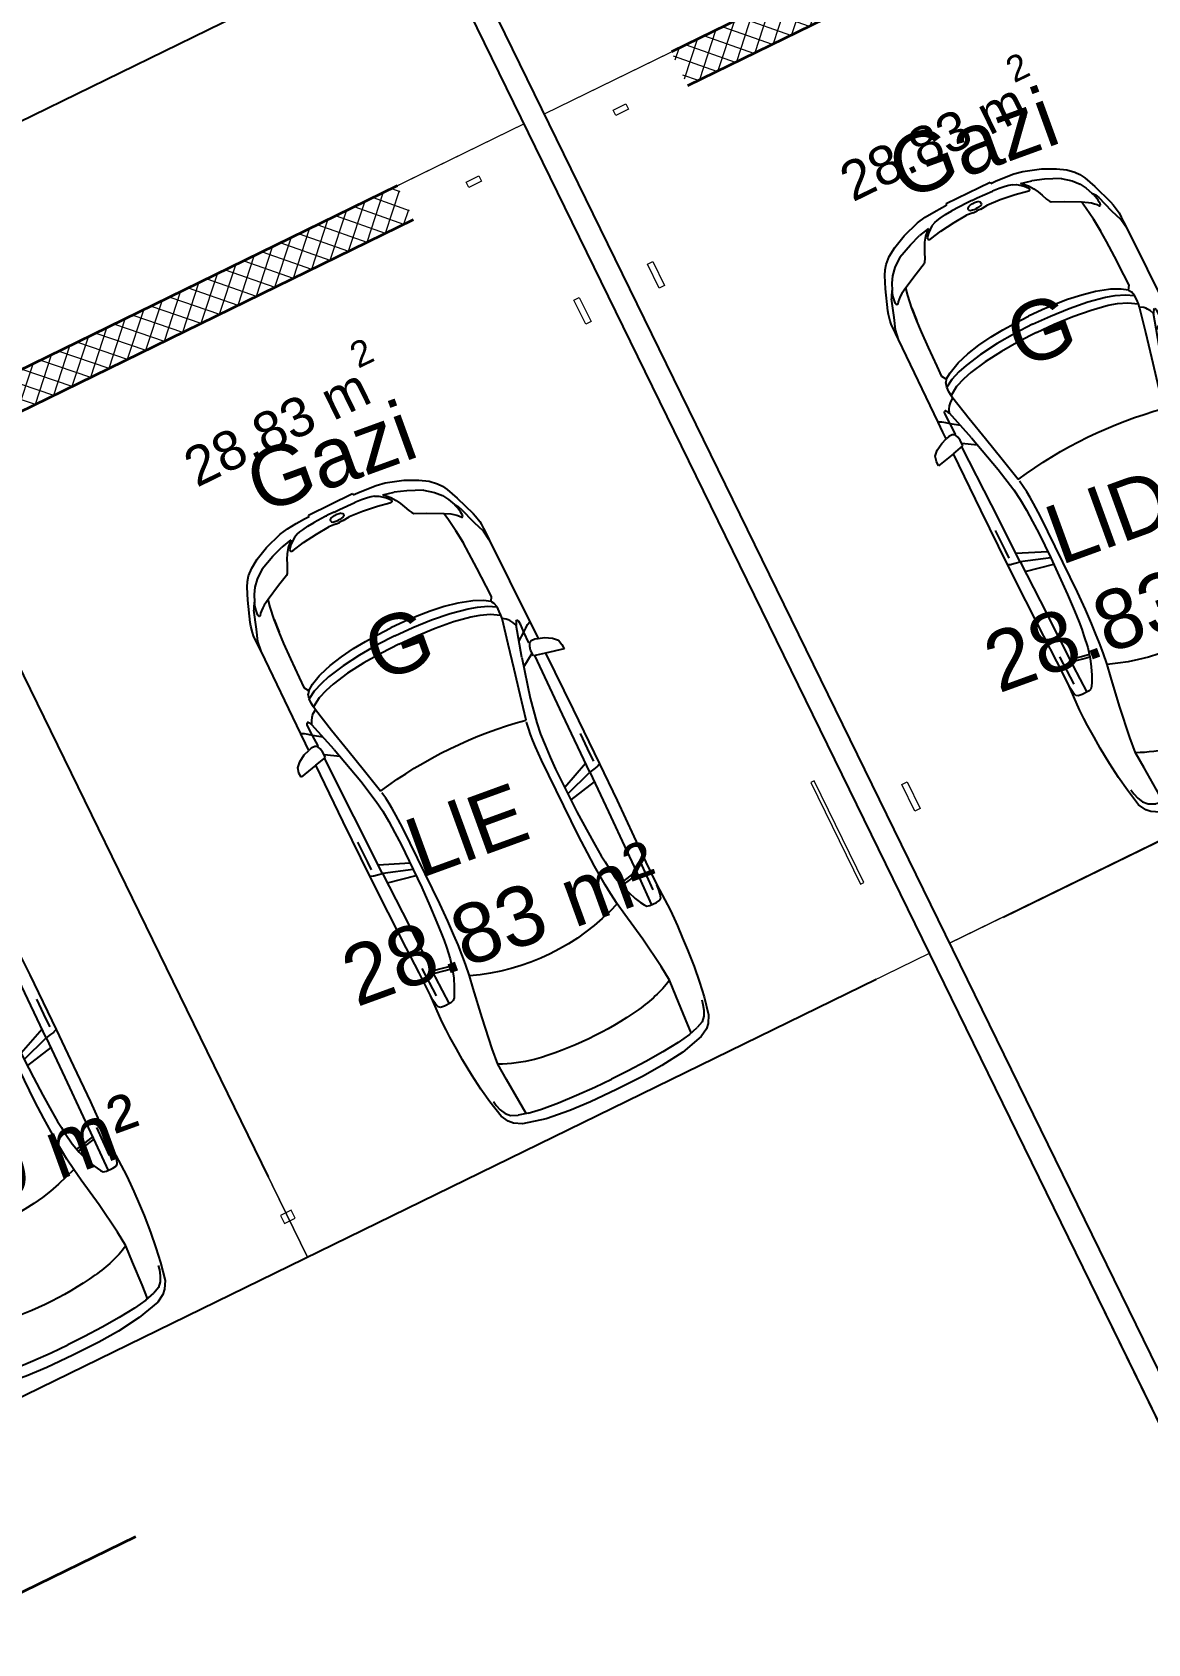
# Model space of a CAD drawing. Header units: metres. Extents: x 7511783 to 7512372, y 4692307 to 4692611.
# Drawn here: x 7512201.13 to 7512208.62, y 4692475.68 to 4692486.51 of the extents above; entities that cross this region are included whole.
import ezdxf

# ---------------------------------------------------------------- set-up
doc = ezdxf.new("R2010")
doc.units = ezdxf.units.M
doc.linetypes.add('Long Dashed', pattern=[793.7499761581425, 476.2499928474427, -317.4999833106998])
doc.layers.get('0').update_dxf_attribs({"lineweight": 0})
for name, color, linetype, lineweight in [('A - Fill Zone_Pen_No__156', 165, 'Continuous', 0), ('A - Muret', 7, 'Continuous', 0), ('A - Muret_Pen_No__101', 252, 'Continuous', 0), ('A - Muret_Pen_No__7', 7, 'Continuous', 0), ('A - Pllaka Themel', 7, 'Continuous', 0), ('A - Pllaka Themel_Pen_No__42', 8, 'Continuous', 0), ('A - Shtyllat', 7, 'Continuous', 0), ('A - Shtyllat_Pen_No__1', 7, 'Continuous', 0), ('A -Polyline', 7, 'Continuous', 0), ('A -Polyline_Pen_No__42', 8, 'Continuous', 0), ('A -Polyline_Pen_No__48', 14, 'Continuous', 0), ('A -Polyline_Pen_No__8', 14, 'Continuous', 0), ('A1 - Bodrumi -1_Pen_No__42', 8, 'Continuous', 0), ('garazhat-netw-amiri - b2', 20, 'Continuous', 0), ('Interior - Furniture _Pen_No__42', 8, 'Continuous', 0)]:
    doc.layers.add(name, color=color, linetype=linetype, lineweight=lineweight)
doc.styles.add('GENERATED_STYLE_2', font='arialbd.ttf')
doc.styles.get("Standard").update_dxf_attribs({"font": 'arial.ttf'})
pattern_1 = [(44.99999999999998, (0, 0), (-68.94290863686237, 68.94290863686243), []), (135.0000000000001, (0, 0), (68.94290863686219, 68.94290863686261), [])]

# ---------------------------------------------------------------- blocks, each defined once
blk = doc.blocks.new('Slab_2', base_point=(27550, -20500.83535421407))
at = {"layer": 'A - Pllaka Themel_Pen_No__42', "color": 8, "linetype": 'Continuous', "lineweight": 25, "flags": 128}
blk.add_lwpolyline([(27550, -20500.83535421407), (52100, -20500.83535421407), (52100, 1500), (27550, 1500)], close=True, dxfattribs=at)
blk = doc.blocks.new('Wall_3', base_point=(27550, 2.78e-14))
at = {"layer": 'A - Muret_Pen_No__101', "linetype": 'Continuous', "lineweight": 13}
h = blk.add_hatch(dxfattribs=at)
h.set_pattern_fill('CONCRETE_BLOCK', color=252, style=0, pattern_type=2)
h.set_pattern_definition(pattern_1)
h.paths.add_polyline_path([(31799.99993070954, -2.88732182052e-05), (28500.00001058861, -2.88732182052e-05), (28500.00001058861, -250.0000583249526), (31799.99993070954, -250.0000583249526)])
at = {"layer": 'A - Muret_Pen_No__7', "color": 7, "linetype": 'Continuous', "lineweight": 35, "flags": 128}
for points in [[(31800, 2.78e-14), (28500.00000000001, 2.78e-14)], [(28500.00000000001, -250), (31800, -250)]]:
    blk.add_lwpolyline(points, dxfattribs=at)
blk = doc.blocks.new('Wall_14', base_point=(0, 6.4082e-12))
at = {"layer": 'A - Muret_Pen_No__101', "linetype": 'Continuous', "lineweight": 13}
h = blk.add_hatch(dxfattribs=at)
h.set_pattern_fill('CONCRETE_BLOCK', color=252, style=0, pattern_type=2)
h.set_pattern_definition(pattern_1)
h.paths.add_polyline_path([(23149.99995874305, 4.48613063364e-05), (23149.99995874305, -250.0000544232557), (26450.00002803134, -250.0000544232557), (26450.00002803134, -1.84686897442e-05)])
at = {"layer": 'A - Muret_Pen_No__7', "color": 7, "linetype": 'Continuous', "lineweight": 35, "flags": 128}
for points in [[(26450, 3.1696e-12), (23150, 3.574e-12)], [(23150, -249.9999999999964), (26450, -249.9999999999968)]]:
    blk.add_lwpolyline(points, dxfattribs=at)
blk = doc.blocks.new('Column_16', base_point=(2275.000000000001, 13129.91593859603))
at = {"layer": 'A - Shtyllat_Pen_No__1', "color": 7, "linetype": 'Continuous', "lineweight": 13, "flags": 128}
blk.add_lwpolyline([(2235.000000000002, 13159.91593859603), (2235.000000000002, 13099.91593859603), (2315.000000000001, 13099.91593859603), (2315.000000000001, 13159.91593859603)], close=True, dxfattribs=at)
blk = doc.blocks.new('Column_18', base_point=(2720.000000000001, 13229.91646502986))
at = {"layer": 'A - Shtyllat_Pen_No__1', "color": 7, "linetype": 'Continuous', "lineweight": 13, "flags": 128}
blk.add_lwpolyline([(2700.000000000001, 13319.91646502985), (2740.000000000001, 13319.91646502985), (2740.000000000001, 13139.91646502985), (2700.000000000001, 13139.91646502985)], close=True, dxfattribs=at)
blk = doc.blocks.new('Column_19', base_point=(2692.500000000001, 13119.91646502985))
at = {"layer": 'A - Shtyllat_Pen_No__1', "color": 7, "linetype": 'Continuous', "lineweight": 13, "flags": 128}
blk.add_lwpolyline([(2645.000000000001, 13099.91646502986), (2645.000000000001, 13139.91646502985), (2740.000000000001, 13139.91646502985), (2740.000000000001, 13099.91646502986)], close=True, dxfattribs=at)
blk = doc.blocks.new('Column_23', base_point=(5237.500000000002, 13479.91603487401))
at = {"layer": 'A - Shtyllat_Pen_No__1', "color": 7, "linetype": 'Continuous', "lineweight": 13, "flags": 128}
blk.add_lwpolyline([(5225.000000000002, 13099.91603487401), (5250.000000000002, 13099.91603487401), (5250.000000000003, 13859.91603487401), (5225.000000000003, 13859.91603487401)], close=True, dxfattribs=at)
blk = doc.blocks.new('Column_25', base_point=(2775.000000000002, 14870))
at = {"layer": 'A - Shtyllat_Pen_No__1', "color": 7, "linetype": 'Continuous', "lineweight": 13, "flags": 128}
blk.add_lwpolyline([(2795.000000000002, 14780), (2755.000000000002, 14780), (2755.000000000002, 14960), (2795.000000000002, 14960)], close=True, dxfattribs=at)
blk = doc.blocks.new('Column_26', base_point=(2802.500000000002, 14980))
at = {"layer": 'A - Shtyllat_Pen_No__1', "color": 7, "linetype": 'Continuous', "lineweight": 13, "flags": 128}
blk.add_lwpolyline([(2850.000000000003, 15000), (2850.000000000003, 14960), (2755.000000000002, 14960), (2755.000000000002, 15000)], close=True, dxfattribs=at)
blk = doc.blocks.new('Column_30', base_point=(2775.000000000002, 14480))
at = {"layer": 'A - Shtyllat_Pen_No__1', "color": 7, "linetype": 'Continuous', "lineweight": 13, "flags": 128}
blk.add_lwpolyline([(2795.000000000002, 14380), (2755.000000000002, 14380), (2755.000000000002, 14580), (2795.000000000002, 14580)], close=True, dxfattribs=at)
blk = doc.blocks.new('Car 05 22')
at = {"layer": 'Interior - Furniture _Pen_No__42', "color": 8, "linetype": 'Continuous', "lineweight": 25}
for p, q in [((1961.117547741, 983.221158223), (1928.938242309, 983.221158223)), ((1928.938242309, 983.221158223), (1957.843908175, 858.0544967500001)), ((1996.903176747, 974.9060932165999), (1961.117547741, 983.221158223)), ((2026.89661068, 945.007687052), (1996.903176747, 974.9060932165999)), ((2054.5732194, 897.577022836), (2026.89661068, 945.007687052)), ((2067.91700908, 857.6794056350001), (2054.5732194, 897.577022836)), ((-706.3378894982, 775.7872218095), (-757.6903274910002, 747.022066986)), ((-585.227090103, 801.027979058), (-706.3378894982, 775.7872218095)), ((-664.8727541800001, 760.961322365), (-701.0941271610001, 743.2591195180001)), ((-626.571782751, 772.4860242179999), (-664.8727541800001, 760.961322365)), ((-594.8871138119998, 778.4895580349998), (-626.571782751, 772.4860242179999)), ((-483.1389679684001, 817.2581826864), (-585.227090103, 801.027979058)), ((-372.3345973750002, 830.229933465), (-483.1389679684001, 817.2581826864)), ((-251.752794228, 841.043733947), (-372.3345973750002, 830.229933465)), ((-168.2198443133, 844.6061713611999), (-251.752794228, 841.043733947)), ((-78.35772569479998, 850.6357850930001), (-168.2198443133, 844.6061713611999)), ((-24.036324899, 852.2918850640001), (-78.35772569479998, 850.6357850930001)), ((40.3182760438, 852.3336850629998), (-24.036324899, 852.2918850640001)), ((230.8030912739, 845.5192631063), (40.3182760438, 852.3336850629998)), ((124.560977278, 791.3967861309999), (129.0398444, 820.4687779309999)), ((125.693926866, 743.8968737240001), (124.560977278, 791.3967861309999)), ((327.3887276080001, 761.920895626), (125.394377448, 756.455747737)), ((129.0398444, 820.4687779309999), (138.886242882, 832.3883788069998)), ((138.886242882, 832.3883788069998), (165.168377873, 840.275885275)), ((165.168377873, 840.275885275), (194.733578306, 844.324685204)), ((194.733578306, 844.324685204), (230.803091274, 845.519263106)), ((210.873013229, 809.2317387879999), (418.0703055720001, 816.1926024380003)), ((400.0158099590001, 847.596806379), (230.8030912739, 845.5192631063)), ((521.9507803269998, 764.6728959719999), (327.3887276080001, 761.920895626)), ((355.2943663540001, 762.315609428), (339.1227247570001, 683.1192857359999)), ((373.4006373970002, 762.5717151969999), (357.2289958010001, 683.375391506)), ((590.7241636140001, 851.6786068920001), (400.0158099590001, 847.596806379)), ((813.627009446, 769.327996556), (521.9507803269998, 764.6728959719999)), ((856.5325990199999, 856.169707455), (590.7241636140001, 851.6786068920001)), ((1108.59023357, 773.98329714), (813.627009446, 769.327996556)), ((1129.8609284, 858.5331077519999), (856.5325990199999, 856.169707455)), ((1036.25651944, 772.8416796290002), (996.5002997029998, 578.7916468290002)), ((1041.96657906, 578.0240872360001), (1107.56627095, 773.967136299)), ((1173.32542975, 774.895061201), (1090.33970038, 577.89253068)), ((1115.14443198, 808.948201529), (1108.59023357, 773.98329714)), ((1108.59023357, 773.98329714), (1537.61805657, 780.025947399)), ((1119.51383092, 833.2672045809999), (1115.14443198, 808.948201529)), ((1120.16623076, 836.3248049650001), (1119.51383092, 833.2672045809999)), ((1120.69723063, 838.160005195), (1120.16623076, 836.3248049650001)), ((1129.8609284, 858.5331077519999), (1120.69723063, 838.160005195)), ((1536.1071561, 860.3802508980001), (1129.8609284, 858.5331077519999)), ((1162.63563846, 830.4777734580001), (1220.13025657, 829.0713745190002)), ((1220.13025657, 829.0713745190002), (1369.65750367, 831.489072695)), ((1957.843908175, 858.0544967500001), (1536.1071561, 860.3802508980001)), ((1537.61805657, 780.025611521), (1974.99295641, 786.0764425990001)), ((1939.15395607, 686.22492547), (1995.917261, 777.427813481)), ((1957.84390817, 858.0544967500001), (1977.22141076, 777.427813481)), ((1977.22141076, 777.427813481), (2019.59119012, 777.427813481)), ((2000.39650233, 701.591770694), (2213.53100788, 762.9814866290001)), ((2019.59119012, 777.427813481), (2044.48611622, 783.069509224)), ((2044.48611622, 783.069509224), (2063.35562216, 792.2740022800001)), ((2063.35562216, 792.2740022800001), (2070.42572439, 799.8521965630001)), ((2068.68333559, 787.696981005), (2065.39356605, 794.4584027669999)), ((2119.91703998, 857.4374531180001), (2067.91700908, 857.6794056350001)), ((2075.28112592, 835.6608695470001), (2067.91700908, 857.6794056350001)), ((2068.68333559, 787.696981005), (2148.02030692, 790.4828861469999)), ((2070.42572439, 799.8521965630001), (2075.2191259, 809.3983893609999)), ((2075.2191259, 809.3983893609999), (2075.28112592, 835.6608695470001)), ((2106.51930118, 732.1586113790001), (2148.02030692, 790.4828861469999)), ((2193.165590015, 856.4504063259001), (2119.91703998, 857.4374531180001)), ((2148.02030692, 790.4828861469999), (2166.81146925, 813.814537484)), ((2148.02030692, 790.4828861469999), (2205.61920777, 792.204186117)), ((2166.81146925, 813.814537484), (2182.27381684, 834.081841238)), ((2182.27381684, 834.081841238), (2193.16559002, 856.4504063260001)), ((2808.01466132, 852.5547640039999), (2193.165590015, 856.4504063259001)), ((2205.61920777, 792.204186117), (2227.21980808, 791.0038861380001)), ((2226.59190807, 769.8777067159999), (2213.53100788, 762.9814866290001)), ((2213.53100788, 762.9814866290001), (2238.34670825, 752.240186817)), ((2234.36910819, 773.9630864369999), (2226.59190807, 769.8828865080001)), ((2227.21980808, 791.0038861380001), (2232.61990816, 790.029986155)), ((2232.61990816, 790.029986155), (2237.93539134, 787.2871225249999)), ((2238.46067648, 776.864360243), (2234.36910819, 773.9630864369999)), ((2240.81890828, 784.03918626), (2237.93539134, 787.2871225249999)), ((2238.46067648, 776.864360243), (2240.85090828, 780.5209863219999)), ((2240.85090828, 780.5209863219999), (2240.81890828, 784.03918626)), ((2855.711363900001, 852.6327640009998), (2808.01466132, 852.5547640039999)), ((2808.01466132, 852.5547640039999), (2876.86636504, 843.317264394)), ((2891.44016583, 852.5287640049999), (2855.711363900001, 852.6327640009998)), ((2876.86636504, 843.317264394), (2954.16376923, 813.731165643)), ((2922.51356751, 852.034364026), (2891.44016583, 852.5287640049999)), ((2904.11849592, 832.8863289209997), (2905.06820589, 832.8379901159999)), ((2945.17226874, 849.4061641369999), (2922.51356751, 852.034364026)), ((2989.61447115, 839.6482645490003), (2945.17226874, 849.4061641369999)), ((2954.16376923, 813.731165643), (3075.78877375, 774.6896785450001)), ((3013.55027244, 833.064864827), (2989.61447115, 839.6482645490003)), ((3154.26138006, 782.5577669589998), (3013.55027244, 833.064864827)), ((3022.47491973, 758.305686711), (3023.66221975, 762.4851866380001)), ((3024.49924208, 753.7186598590001), (3022.47491973, 758.305686711)), ((3023.66221975, 762.4851866380001), (3034.64521991, 765.0503865930001)), ((3034.64521991, 765.0503865930001), (3046.93432009, 763.817386614)), ((3046.93432009, 763.817386614), (3060.9451203, 762.9292866300001)), ((3060.9451203, 762.9292866300001), (3089.85712072, 757.3861867269998)), ((3100.48402088, 763.1120866269999), (3075.78877375, 774.6896785450001)), ((3114.13862108, 753.3111867989999), (3100.48402088, 763.1120866269999)), ((3235.883818752, 747.6101556219), (3154.26138006, 782.5577669589998)), ((-815.0478655078, 667.7598955197002), (-855.0523550635, 511.0116477078998)), ((-784.8200333720001, 721.8124613509999), (-815.0478655078, 667.7598955197002)), ((-757.6903274910002, 747.022066986), (-784.8200333720001, 721.8124613509999)), ((-768.2719792499998, 602.2788720830002), (-750.577082573, 669.7773949330001)), ((-729.425104913, 716.3992494200002), (-750.577082573, 669.7773949330001)), ((-701.0941271610001, 743.2591195180001), (-729.425104913, 716.3992494200002)), ((132.429139117, 722.8048827370001), (125.693926866, 743.8968737240001)), ((146.670770152, 710.6062742990001), (132.429139117, 722.8048827370001)), ((171.252864179, 696.6287725440001), (146.670770152, 710.6062742990001)), ((212.566754139, 676.5412700230002), (171.252864179, 696.6287725440001)), ((266.3151410770001, 654.566867265), (212.566754139, 676.5412700230002)), ((319.4903281550001, 636.426864989), (266.3151410770001, 654.566867265)), ((339.1227247570001, 683.1192857359999), (329.5580559370001, 633.8673348859999)), ((357.2289958010001, 683.375391506), (346.76505809, 629.492778784)), ((2000.39650233, 701.591770694), (1730.35620914, 633.8338533080002)), ((1952.84760406, 621.338789111), (2122.045506540001, 659.9572884350001)), ((2122.045506540001, 659.9572884350001), (2293.79610906, 697.6509877739999)), ((2238.34670825, 752.240186817), (2258.53170854, 739.717487037)), ((2258.53170854, 739.717487037), (2269.0398087, 731.086787188)), ((2269.0398087, 731.086787188), (2278.83550884, 721.965087348)), ((2278.83550884, 721.965087348), (2293.79610906, 697.6509877739999)), ((2293.79610906, 697.6509877739999), (2317.1870094, 700.7385877199999)), ((2293.79610906, 697.6386630720001), (2293.79610906, 697.6509877739999)), ((2317.1870094, 700.7385877199999), (2345.74280982, 702.7498876850001)), ((2355.134199750001, 639.912801441), (2317.1870094, 700.7385877199999)), ((2345.74280982, 702.7498876850001), (2378.929310310001, 702.0184876970001)), ((2410.10490185, 649.1086815510001), (2378.929310310001, 702.0184876970001)), ((2378.929310310001, 702.0184876970001), (2410.57231077, 694.2028878339999)), ((2410.57231077, 694.2028878339999), (2410.58631694, 694.1782473540001)), ((2428.73881104, 681.7061880529999), (2410.57231077, 694.2028878339999)), ((2428.73881104, 681.7061880529999), (2457.25830016, 700.035535323)), ((2428.77597173, 681.700745325), (2428.73881104, 681.7061880529999)), ((2428.77597173, 681.700745325), (2456.66545813, 639.8418234830003)), ((2457.25830016, 700.035535323), (2535.4819126, 697.9905877680001)), ((2535.422612600001, 697.9916562040003), (2673.21491462, 695.5089878119999)), ((2535.46586986, 697.9894090810001), (2535.4819126, 697.988971943)), ((2673.21491462, 695.5089878119999), (2787.200816290001, 691.4809878819998)), ((2787.200816290001, 691.4809878819998), (2868.415817480001, 687.223087957)), ((2868.395882330001, 687.22488671), (2959.72331881, 678.984388101)), ((2959.72331881, 678.984388101), (2868.415817480001, 687.1969879569999)), ((2959.72331881, 678.984388101), (3047.2313201, 666.2002883250001)), ((3037.91041996, 743.452886971), (3024.49924208, 753.7186598590001)), ((3050.61522015, 730.6688871950001), (3037.91041996, 743.452886971)), ((3047.20992906, 666.2041971140001), (3100.00912087, 656.556188494)), ((3064.50712035, 714.6457874760001), (3050.61522015, 730.6688871950001)), ((3076.97452053, 697.807687771), (3064.50712035, 714.6457874760001)), ((3100.00912087, 656.556188494), (3076.97452053, 697.807687771)), ((3089.85712072, 757.3861867269998), (3108.43932099, 751.4304868319999)), ((3152.92075342, 553.873393456), (3100.00912087, 656.556188494)), ((3108.43932099, 751.4304868319999), (3122.8656212, 746.4359869189999)), ((3122.8656212, 746.4359869189999), (3114.13862108, 753.3111867989999)), ((3170.0706946, 726.5554905960001), (3122.8656212, 746.4359869189999)), ((3211.69204952, 701.0151137130001), (3170.0706946, 726.5554905960001)), ((3254.25934432, 663.1775183300001), (3211.69204952, 701.0151137130001)), ((3269.07948628, 728.3294692490001), (3235.883818752, 747.6101556219)), ((3301.867263790001, 602.80900872), (3254.25934432, 663.1775183300001)), ((3298.56678787, 705.6390702070001), (3269.07948628, 728.3294692490001)), ((3337.33388997, 663.3806719909999), (3298.56678787, 705.6390702070001)), ((3374.49419199, 603.583974516), (3337.33388997, 663.3806719909999)), ((-768.2719792499998, 602.2788720830002), (-782.764796709, 510.0106247469999)), ((-764.3441764490001, 617.261773195), (-665.728145997, 623.9546285630003)), ((-665.728145997, 623.9546285630003), (-500.877431885, 634.180288886)), ((-500.877431885, 634.180288886), (-383.0238853850001, 641.9613403830001)), ((-383.0238853850001, 641.9613403830001), (-274.220886173, 631.318400078)), ((-274.220886173, 631.318400078), (-56.404854203, 600.536895199)), ((-56.404854203, 600.536895199), (145.941775497, 566.5900898169999)), ((145.941775497, 566.5900898169999), (233.261172115, 552.312592089)), ((233.261172115, 552.312592089), (315.3092800730001, 541.359190513)), ((315.2936019620001, 541.3606176840001), (384.2945810830001, 535.0794906230001)), ((392.7088835140001, 617.8124267930001), (319.4903281550001, 636.426864989)), ((474.8166917820001, 607.1053878569999), (392.7088835140001, 617.8124267930001)), ((521.3449804749999, 601.6186871690002), (474.8166917820001, 607.1053878569999)), ((569.9935686519999, 596.8381865689998), (521.3449804749999, 601.6186871690002)), ((652.59274858, 590.9845858339997), (569.9935686519999, 596.8381865689998)), ((772.8388193580001, 584.9903850819998), (652.59274858, 590.9845858339997)), ((907.2666866909999, 580.298084493), (772.8388193580001, 584.9903850819998)), ((1041.96657906, 578.0240872360001), (907.2666866909999, 580.298084493)), ((1227.79815085, 577.5186957939999), (1041.96657906, 578.0240872360001)), ((1316.09897866, 580.475793563), (1227.79815085, 577.5186957939999)), ((1403.02450604, 584.4121905939998), (1316.09897866, 580.475793563)), ((1483.8761315, 590.1361862749999), (1403.02450604, 584.4121905939998)), ((1562.00595611, 600.596478384), (1483.8761315, 590.1361862749999)), ((1730.35620914, 633.8338533080002), (1562.00595611, 600.596478384)), ((1610.72419049, 544.0665862469999), (1779.61280153, 581.7538898049997)), ((1779.61280153, 581.7538898049997), (1952.84760406, 621.338789111)), ((2379.77420337, 575.387091212), (2355.13301598, 639.9159014410001)), ((2397.334105950001, 514.2584815219999), (2379.77250853, 575.3929912130001)), ((2436.02871163, 583.2244924540001), (2410.10490185, 649.1086815510001)), ((2453.63941421, 521.616582688), (2436.02871163, 583.2244924540001)), ((2456.66545813, 639.8418234830003), (2487.236391870001, 574.2621729599999)), ((2487.236391870001, 574.2621729599999), (2491.79934275, 562.0052962960001)), ((2491.79994982, 562.0052962960001), (2517.90263133, 477.034766618)), ((3189.62073735, 475.569766106), (3152.92075342, 553.873393456)), ((3301.867263790001, 602.80900872), (3346.015513130001, 501.4217980699999)), ((3418.40079436, 512.7439783509999), (3374.49419199, 603.583974516)), ((-855.0523550635, 511.0116477078998), (-874.6778528530002, 344.9579771100001)), ((-782.7621654889999, 510.027376359), (-794.5333543099999, 390.6265818930001)), ((384.2815104790001, 535.080362318), (454.174320738, 530.4191213629999)), ((454.170282107, 530.4193907049998), (526.242583163, 526.2868907769997)), ((526.2331313149998, 526.2873073839999), (627.7018846490002, 521.814890855)), ((627.698546207, 521.8149872519999), (756.75876515, 518.0884218199999)), ((756.75876515, 518.0884218199999), (1322.62824821, 518.052230308)), ((1322.62824821, 518.052230308), (1420.49779626, 521.652890858)), ((1420.49066257, 521.652523245), (1466.64156934, 524.030772681)), ((1466.62639694, 524.0299908169999), (1510.87647584, 527.594696836)), ((1510.85529759, 527.5929907539999), (1554.25309822, 533.0576906580001)), ((1554.25309822, 533.0576906580001), (1596.82961355, 540.969674969)), ((1597.28918852, 541.1774857889999), (1596.65116701, 540.8889849259999)), ((2419.31580918, 395.7362626700001), (2397.33316008, 514.2635815229997)), ((2477.61661773, 401.0764635800001), (2453.63941421, 521.616582688)), ((2517.90263133, 477.034766618), (2537.54372273, 384.0810341510001)), ((3199.39883308, 466.7584630290001), (3189.62073735, 475.569766106)), ((3220.69886845, 454.388540188), (3199.39883308, 466.7584630290001)), ((3256.10680826, 439.2417534179999), (3220.67662376, 454.4014587129999)), ((3288.390194130001, 425.101248479), (3256.10680826, 439.2417534179999)), ((3346.015513130001, 501.4217980699999), (3374.297465860001, 419.557472908)), ((3457.47689648, 393.0984834030001), (3418.40079436, 512.7439783509999)), ((-874.6778528530002, 344.9579771100001), (-882.944054645, 194.680643518)), ((-794.5333543099999, 390.6265818930001), (-802.4328468090001, 258.715288008)), ((2433.73206705, 266.091642182), (2419.31580918, 395.7362626700001)), ((2493.88922012, 269.050242651), (2477.61661773, 401.0764635800001)), ((2537.54372273, 384.0810341510001), (2551.45611664, 285.6281997640001)), ((3319.36158057, 408.41284265), (3288.390194130001, 425.101248479)), ((3353.46269085, 384.2512837760001), (3319.36158057, 408.41284265)), ((3321.23357975, 370.497229407), (3320.99727986, 362.132926485)), ((3320.99727986, 362.132926485), (3338.31527228, 276.8564967000001)), ((3324.654278260001, 377.297531782), (3321.23357975, 370.497229407)), ((3328.30797666, 379.591332583), (3324.654278260001, 377.297531782)), ((3338.468372210001, 379.4523325350001), (3328.30797666, 379.591332583)), ((3363.640761200001, 357.811724976), (3338.468372210001, 379.4523325350001)), ((3377.182392130001, 359.9734848010001), (3353.46269085, 384.2512837760001)), ((3396.66521323, 315.8049103040001), (3363.640761200001, 357.811724976)), ((3391.09039087, 344.247647689), (3374.297465860001, 419.557472908)), ((3391.09039087, 344.247647689), (3377.182392130001, 359.9734848010001)), ((3468.34279707, 330.9338860280001), (3457.47689648, 393.0984834030001)), ((3474.4914974, 263.721088865), (3468.34279707, 330.9338860280001)), ((-802.4328468090001, 258.715288008), (-806.8131426489999, 124.936494209)), ((2441.61713002, 131.955220918), (2433.73181129, 266.093942182)), ((2503.10292147, 133.173421111), (2493.88922012, 269.050242651)), ((2551.45611664, 285.6281997640001), (2559.71041303, 193.693567653)), ((3338.31527228, 276.8564967000001), (3351.882966340001, 172.661960307)), ((3408.0703938, 289.3779877820001), (3396.66521323, 315.8049103040001)), ((3408.0703938, 289.3779877820001), (3413.77629411, 267.259988716)), ((3413.77548775, 267.2641933500001), (3418.45445829, 242.866384828)), ((3418.452194370001, 242.878189745), (3424.044894670001, 200.723791525)), ((3478.33319761, 199.917191559), (3474.4914974, 263.721088865)), ((-882.944054645, 194.680643518), (-885.3767076889999, 0)), ((-806.8131426489999, 124.936494209), (-808.0470753050001, 0)), ((2444.0197128, -0.0273000043277), (2441.61701245, 131.957220918)), ((2506.01959488, -3.86e-13), (2503.10292147, 133.173421111)), ((2559.71041303, 193.693567653), (2564.38081099, 101.185635342)), ((3351.882966340001, 172.661960307), (3358.343763510001, 75.87012649980001)), ((3424.044894670001, 200.723791525), (3427.72848251, 152.023715234)), ((3432.36383112, 39.98011396419999), (3427.72848251, 152.023715234)), ((3479.35651311, 164.9481933352), (3478.33319761, 199.917191559)), ((3489.519598210001, 164.9481933352), (3479.35651311, 164.9481933352)), ((3489.519598210001, -164.9481933352), (3489.519598210001, 164.9481933352)), ((-885.3767076889999, 0), (-882.944054645, -194.680643518)), ((-806.8131426489999, -124.936494209), (-808.0470753050001, 1.477e-13)), ((2444.0197128, 0.0273000043271), (2441.61701245, -131.957220918)), ((2564.38081099, 101.185635342), (2566.01761027, -0.00610000213065)), ((2564.38081099, -101.185635342), (2566.01761027, 0.00610000212997)), ((3353.95786543, 27.8932505984), (3358.343763510001, 75.87012649980001)), ((3353.95786543, 27.8932505984), (3353.95786543, -0.7649002671629999)), ((3353.95786543, -27.8932505984), (3353.95786543, 0.7649002671619999)), ((3370.89075802, 11.74110410089999), (3370.32315827, -0.7649002671629999)), ((3370.89075802, -11.74110410089999), (3370.32315827, 0.7649002671619999)), ((3372.49235732, 23.6550082622), (3370.89075802, 11.74110410089999)), ((3376.267285060001, 38.99395092400001), (3372.49235732, 23.6550082622)), ((3381.98685317, 46.5714162664), (3376.267285060001, 38.99395092400001)), ((3386.21005132, 48.3522168884), (3381.98685317, 46.5714162664)), ((3386.21005132, 48.3522168884), (3394.28954778, 48.3522168884)), ((3398.51284593, 46.5714162664), (3394.28954778, 48.3522168884)), ((3404.23226311, 38.99375151340001), (3398.51284593, 46.5714162664)), ((3404.23226311, 38.99375151340001), (3408.00714178, 23.6550082622)), ((3408.00714178, 23.6550082622), (3409.766541010001, 8.055102813469999)), ((3409.766541010001, 8.055102813469999), (3409.766541010001, -4.961e-13)), ((3431.76949509, 57.3729975776), (3431.76949509, 56.7710829698)), ((3432.04453126, -0.0109000038072), (3432.36383112, 39.98011396419999)), ((3432.04453126, 0.0109000038063), (3432.36383112, -39.98011396419999)), ((2506.01959488, -2.78e-13), (2503.10292147, -133.173421111)), ((2559.71041303, -193.693567653), (2564.38081099, -101.185635342)), ((3351.882966340001, -172.661960307), (3358.343763510001, -75.87012649980001)), ((3353.95786543, -27.8932505984), (3358.343763510001, -75.87012649980001)), ((3372.49235732, -23.6550082622), (3370.89075802, -11.74110410089999)), ((3376.267285060001, -38.99395092400001), (3372.49235732, -23.6550082622)), ((3381.98685317, -46.5714162664), (3376.267285060001, -38.99395092400001)), ((3386.21005132, -48.3522168884), (3381.98685317, -46.5714162664)), ((3386.21005132, -48.3522168884), (3394.28954778, -48.3522168884)), ((3398.51284593, -46.5714162664), (3394.28954778, -48.3522168884)), ((3404.23226311, -38.99375151340001), (3398.51284593, -46.5714162664)), ((3404.23226311, -38.99375151340001), (3408.00714178, -23.6550082622)), ((3408.00714178, -23.6550082622), (3409.766541010001, -8.055102813469999)), ((3409.766541010001, -8.055102813469999), (3409.766541010001, -3.892e-13)), ((3432.36383112, -39.98011396419999), (3427.72848251, -152.023715234)), ((3431.76949509, -57.3729975776), (3431.76949509, -56.7710829698)), ((-882.944054645, -194.680643518), (-874.6778528530002, -344.9579771100001)), ((-802.4328468090001, -258.715288008), (-806.8131426489999, -124.936494209)), ((2441.61713002, -131.955220918), (2433.73181129, -266.093942182)), ((2503.10292147, -133.173421111), (2493.88922012, -269.050242651)), ((2551.45611664, -285.6281997640001), (2559.71041303, -193.693567653)), ((3338.31527228, -276.8564967000001), (3351.882966340001, -172.661960307)), ((3418.452194370001, -242.878189745), (3424.044894670001, -200.723791525)), ((3424.044894670001, -200.723791525), (3427.72848251, -152.023715234)), ((3474.4914974, -263.721088865), (3478.33319761, -199.917191559)), ((3478.33319761, -199.917191559), (3479.35651311, -164.9481933352)), ((3479.35651311, -164.9481933352), (3489.519598210001, -164.9481933352)), ((-794.5333543099999, -390.6265818930001), (-802.4328468090001, -258.715288008)), ((2433.73206705, -266.091642182), (2419.31580918, -395.7362626700001)), ((2493.88922012, -269.050242651), (2477.61661773, -401.0764635800001)), ((2537.54372273, -384.0810341510001), (2551.45611664, -285.6281997640001)), ((3320.99727986, -362.132926485), (3338.31527228, -276.8564967000001)), ((3396.66521323, -315.8049103040001), (3363.640761200001, -357.811724976)), ((3408.0703938, -289.3779877820001), (3396.66521323, -315.8049103040001)), ((3408.0703938, -289.3779877820001), (3413.77629411, -267.259988716)), ((3413.77548775, -267.2641933500001), (3418.45445829, -242.866384828)), ((3468.34279707, -330.9338860280001), (3474.4914974, -263.721088865)), ((-874.6778528530002, -344.9579771100001), (-855.0523550635, -511.0116477078998)), ((-782.7621654889999, -510.027376359), (-794.5333543099999, -390.6265818930001)), ((2419.31580918, -395.7362626700001), (2397.33316008, -514.2635815229997)), ((2477.61661773, -401.0764635800001), (2453.63941421, -521.616582688)), ((2517.90263133, -477.034766618), (2537.54372273, -384.0810341510001)), ((3288.390194130001, -425.101248479), (3256.10680826, -439.2417534179999)), ((3319.36158057, -408.41284265), (3288.390194130001, -425.101248479)), ((3353.46269085, -384.2512837760001), (3319.36158057, -408.41284265)), ((3321.23357975, -370.497229407), (3320.99727986, -362.132926485)), ((3324.654278260001, -377.297531782), (3321.23357975, -370.497229407)), ((3328.30797666, -379.591332583), (3324.654278260001, -377.297531782)), ((3338.468372210001, -379.4523325350001), (3328.30797666, -379.591332583)), ((3363.640761200001, -357.811724976), (3338.468372210001, -379.4523325350001)), ((3346.015513130001, -501.4217980699999), (3374.297465860001, -419.557472908)), ((3377.182392130001, -359.9734848010001), (3353.46269085, -384.2512837760001)), ((3391.09039087, -344.247647689), (3374.297465860001, -419.557472908)), ((3391.09039087, -344.247647689), (3377.182392130001, -359.9734848010001)), ((3418.40079436, -512.7439783509999), (3457.47689648, -393.0984834030001)), ((3457.47689648, -393.0984834030001), (3468.34279707, -330.9338860280001)), ((-855.0523550635, -511.0116477078998), (-815.0478655078, -667.7598955197002)), ((-768.2719792499998, -602.2788720830002), (-782.764796709, -510.0106247469999)), ((315.2936019620001, -541.3606176840001), (384.2945810830001, -535.0794906230001)), ((384.2815104790001, -535.080362318), (454.174320738, -530.4191213629999)), ((454.170282107, -530.4193907049998), (526.242583163, -526.2868907769997)), ((526.2331313149998, -526.2873073839999), (627.7018846490002, -521.814890855)), ((627.698546207, -521.8149872519999), (756.75876515, -518.0884218199999)), ((756.75876515, -518.0884218199999), (1322.62824821, -518.052230308)), ((1322.62824821, -518.052230308), (1420.49779626, -521.652890858)), ((1420.49066257, -521.652523245), (1466.64156934, -524.030772681)), ((1466.62639694, -524.0299908169999), (1510.87647584, -527.594696836)), ((1510.85529759, -527.5929907539999), (1554.25309822, -533.0576906580001)), ((1554.25309822, -533.0576906580001), (1596.82961355, -540.969674969)), ((1597.28918852, -541.1774857889999), (1596.65116701, -540.8889849259999)), ((2397.334105950001, -514.2584815219999), (2379.77250853, -575.3929912130001)), ((2453.63941421, -521.616582688), (2436.02871163, -583.2244924540001)), ((2491.79994982, -562.0052962960001), (2517.90263133, -477.034766618)), ((3189.62073735, -475.569766106), (3152.92075342, -553.873393456)), ((3199.39883308, -466.7584630290001), (3189.62073735, -475.569766106)), ((3220.69886845, -454.388540188), (3199.39883308, -466.7584630290001)), ((3256.10680826, -439.2417534179999), (3220.67662376, -454.4014587129999)), ((3301.867263790001, -602.80900872), (3346.015513130001, -501.4217980699999)), ((3374.49419199, -603.583974516), (3418.40079436, -512.7439783509999)), ((-768.2719792499998, -602.2788720830002), (-750.577082573, -669.7773949330001)), ((-764.3441764490001, -617.261773195), (-665.728145997, -623.9546285630003)), ((-665.728145997, -623.9546285630003), (-500.877431885, -634.180288886)), ((-500.877431885, -634.180288886), (-383.0238853850001, -641.9613403830001)), ((-383.0238853850001, -641.9613403830001), (-274.220886173, -631.318400078)), ((-274.220886173, -631.318400078), (-56.404854203, -600.536895199)), ((-56.404854203, -600.536895199), (145.941775497, -566.5900898169999)), ((145.941775497, -566.5900898169999), (233.261172115, -552.312592089)), ((233.261172115, -552.312592089), (315.3092800730001, -541.359190513)), ((319.4903281550001, -636.426864989), (266.3151410770001, -654.566867265)), ((392.7088835140001, -617.8124267930001), (319.4903281550001, -636.426864989)), ((339.1227247570001, -683.1192857359999), (329.5580559370001, -633.8673348859999)), ((357.2289958010001, -683.375391506), (346.76505809, -629.492778784)), ((474.8166917820001, -607.1053878569999), (392.7088835140001, -617.8124267930001)), ((521.3449804749999, -601.6186871690002), (474.8166917820001, -607.1053878569999)), ((569.9935686519999, -596.8381865689998), (521.3449804749999, -601.6186871690002)), ((652.59274858, -590.9845858339997), (569.9935686519999, -596.8381865689998)), ((772.8388193580001, -584.9903850819998), (652.59274858, -590.9845858339997)), ((907.2666866909999, -580.298084493), (772.8388193580001, -584.9903850819998)), ((1041.96657906, -578.0240872360001), (907.2666866909999, -580.298084493)), ((1036.25651944, -772.8416796290002), (996.5002997029998, -578.7916468290002)), ((1227.79815085, -577.5186957939999), (1041.96657906, -578.0240872360001)), ((1041.96657906, -578.0240872360001), (1107.56627095, -773.967136299)), ((1173.32542975, -774.895061201), (1090.33970038, -577.89253068)), ((1316.09897866, -580.475793563), (1227.79815085, -577.5186957939999)), ((1403.02450604, -584.4121905939998), (1316.09897866, -580.475793563)), ((1483.8761315, -590.1361862749999), (1403.02450604, -584.4121905939998)), ((1562.00595611, -600.596478384), (1483.8761315, -590.1361862749999)), ((1730.35620914, -633.8338533080002), (1562.00595611, -600.596478384)), ((1610.72419049, -544.0665862469999), (1779.61280153, -581.7538898049997)), ((2000.39650233, -701.591770694), (1730.35620914, -633.8338533080002)), ((1779.61280153, -581.7538898049997), (1952.84760406, -621.338789111)), ((1952.84760406, -621.338789111), (2122.045506540001, -659.9572884350001)), ((2355.134199750001, -639.912801441), (2317.1870094, -700.7385877199999)), ((2379.77420337, -575.387091212), (2355.13301598, -639.9159014410001)), ((2410.10490185, -649.1086815510001), (2378.929310310001, -702.0184876970001)), ((2436.02871163, -583.2244924540001), (2410.10490185, -649.1086815510001)), ((2428.77597173, -681.700745325), (2456.66545813, -639.8418234830003)), ((2456.66545813, -639.8418234830003), (2487.236391870001, -574.2621729599999)), ((2487.236391870001, -574.2621729599999), (2491.79934275, -562.0052962960001)), ((3152.92075342, -553.873393456), (3100.00912087, -656.556188494)), ((3301.867263790001, -602.80900872), (3254.25934432, -663.1775183300001)), ((3337.33388997, -663.3806719909999), (3374.49419199, -603.583974516)), ((-815.0478655078, -667.7598955197002), (-784.8200333720001, -721.8124613509999)), ((-784.8200333720001, -721.8124613509999), (-757.6903274910002, -747.022066986)), ((-757.6903274910002, -747.022066986), (-706.3378894982, -775.7872218095)), ((-729.425104913, -716.3992494200002), (-750.577082573, -669.7773949330001)), ((-701.0941271610001, -743.2591195180001), (-729.425104913, -716.3992494200002)), ((-664.8727541800001, -760.961322365), (-701.0941271610001, -743.2591195180001)), ((125.693926866, -743.8968737240001), (124.560977278, -791.3967861309999)), ((327.3887276080001, -761.920895626), (125.394377448, -756.455747737)), ((132.429139117, -722.8048827370001), (125.693926866, -743.8968737240001)), ((146.670770152, -710.6062742990001), (132.429139117, -722.8048827370001)), ((171.252864179, -696.6287725440001), (146.670770152, -710.6062742990001)), ((212.566754139, -676.5412700230002), (171.252864179, -696.6287725440001)), ((266.3151410770001, -654.566867265), (212.566754139, -676.5412700230002)), ((355.2943663540001, -762.315609428), (339.1227247570001, -683.1192857359999)), ((373.4006373970002, -762.5717151969999), (357.2289958010001, -683.375391506)), ((1939.15395607, -686.22492547), (1995.917261, -777.427813481)), ((2000.39650233, -701.591770694), (2213.53100788, -762.9814866290001)), ((2106.51930118, -732.1586113790001), (2148.02030692, -790.4828861469999)), ((2122.045506540001, -659.9572884350001), (2293.79610906, -697.6509877739999)), ((2213.53100788, -762.9814866290001), (2238.34670825, -752.240186817)), ((2238.34670825, -752.240186817), (2258.53170854, -739.717487037)), ((2258.53170854, -739.717487037), (2269.0398087, -731.086787188)), ((2269.0398087, -731.086787188), (2278.83550884, -721.965087348)), ((2278.83550884, -721.965087348), (2293.79610906, -697.6509877739999)), ((2293.79610906, -697.6386630720001), (2293.79610906, -697.6509877739999)), ((2293.79610906, -697.6509877739999), (2317.1870094, -700.7385877199999)), ((2317.1870094, -700.7385877199999), (2345.74280982, -702.7498876850001)), ((2345.74280982, -702.7498876850001), (2378.929310310001, -702.0184876970001)), ((2378.929310310001, -702.0184876970001), (2410.57231077, -694.2028878339999)), ((2428.73881104, -681.7061880529999), (2410.57231077, -694.2028878339999)), ((2410.57231077, -694.2028878339999), (2410.58631694, -694.1782473540001)), ((2428.77597173, -681.700745325), (2428.73881104, -681.7061880529999)), ((2428.73881104, -681.7061880529999), (2457.25830016, -700.035535323)), ((2457.25830016, -700.035535323), (2535.4819126, -697.9905877680001)), ((2535.422612600001, -697.9916562040003), (2673.21491462, -695.5089878119999)), ((2535.46586986, -697.9894090810001), (2535.4819126, -697.988971943)), ((2673.21491462, -695.5089878119999), (2787.200816290001, -691.4809878819998)), ((2787.200816290001, -691.4809878819998), (2868.415817480001, -687.223087957)), ((2868.395882330001, -687.22488671), (2959.72331881, -678.984388101)), ((2959.72331881, -678.984388101), (2868.415817480001, -687.1969879569999)), ((2959.72331881, -678.984388101), (3047.2313201, -666.2002883250001)), ((3024.49924208, -753.7186598590001), (3022.47491973, -758.305686711)), ((3037.91041996, -743.452886971), (3024.49924208, -753.7186598590001)), ((3050.61522015, -730.6688871950001), (3037.91041996, -743.452886971)), ((3047.20992906, -666.2041971140001), (3100.00912087, -656.556188494)), ((3064.50712035, -714.6457874760001), (3050.61522015, -730.6688871950001)), ((3060.9451203, -762.9292866300001), (3089.85712072, -757.3861867269998)), ((3076.97452053, -697.807687771), (3064.50712035, -714.6457874760001)), ((3100.00912087, -656.556188494), (3076.97452053, -697.807687771)), ((3089.85712072, -757.3861867269998), (3108.43932099, -751.4304868319999)), ((3114.13862108, -753.3111867989999), (3100.48402088, -763.1120866269999)), ((3108.43932099, -751.4304868319999), (3122.8656212, -746.4359869189999)), ((3122.8656212, -746.4359869189999), (3114.13862108, -753.3111867989999)), ((3170.0706946, -726.5554905960001), (3122.8656212, -746.4359869189999)), ((3154.26138006, -782.5577669589998), (3235.883818752, -747.6101556219)), ((3211.69204952, -701.0151137130001), (3170.0706946, -726.5554905960001)), ((3254.25934432, -663.1775183300001), (3211.69204952, -701.0151137130001)), ((3235.883818752, -747.6101556219), (3269.07948628, -728.3294692490001)), ((3269.07948628, -728.3294692490001), (3298.56678787, -705.6390702070001)), ((3298.56678787, -705.6390702070001), (3337.33388997, -663.3806719909999)), ((-706.3378894982, -775.7872218095), (-585.227090103, -801.027979058)), ((-626.571782751, -772.4860242179999), (-664.8727541800001, -760.961322365)), ((-594.8871138119998, -778.4895580349998), (-626.571782751, -772.4860242179999)), ((-585.227090103, -801.027979058), (-483.149337101, -817.256968783)), ((-483.149337101, -817.256968783), (-372.3345973750002, -830.229933465)), ((-372.3345973750002, -830.229933465), (-251.752794228, -841.043733947)), ((-251.752794228, -841.043733947), (-168.2198443133, -844.6061713611999)), ((-168.2198443133, -844.6061713611999), (-78.35772569479998, -850.6357850930001)), ((-78.35772569479998, -850.6357850930001), (-24.036324899, -852.2918850640001)), ((-24.036324899, -852.2918850640001), (40.3182760438, -852.3336850629998)), ((40.3182760438, -852.3336850629998), (230.8030912739, -845.5192631063)), ((124.560977278, -791.3967861309999), (129.0398444, -820.4687779309999)), ((129.0398444, -820.4687779309999), (138.886242882, -832.3883788069998)), ((138.886242882, -832.3883788069998), (165.168377873, -840.275885275)), ((165.168377873, -840.275885275), (194.733578306, -844.324685204)), ((194.733578306, -844.324685204), (230.803091274, -845.519263106)), ((210.873013229, -809.2317387879999), (418.0703055720001, -816.1926024380003)), ((230.8030912739, -845.5192631063), (400.0158099590001, -847.596806379)), ((521.9507803269998, -764.6728959719999), (327.3887276080001, -761.920895626)), ((400.0158099590001, -847.596806379), (590.7241636140001, -851.6786068920001)), ((813.627009446, -769.327996556), (521.9507803269998, -764.6728959719999)), ((590.7241636140001, -851.6786068920001), (856.5325990199999, -856.169707455)), ((1108.59023357, -773.98329714), (813.627009446, -769.327996556)), ((856.5325990199999, -856.169707455), (1129.8609284, -858.5331077519999)), ((1108.59023357, -773.98329714), (1537.61805657, -780.025947399)), ((1115.14443198, -808.948201529), (1108.59023357, -773.98329714)), ((1119.51383092, -833.2672045809999), (1115.14443198, -808.948201529)), ((1120.16623076, -836.3248049650001), (1119.51383092, -833.2672045809999)), ((1120.69723063, -838.160005195), (1120.16623076, -836.3248049650001)), ((1129.8609284, -858.5331077519999), (1120.69723063, -838.160005195)), ((1129.8609284, -858.5331077519999), (1536.1071561, -860.3802508980001)), ((1162.63563846, -830.4777734580001), (1220.13025657, -829.0713745190002)), ((1220.13025657, -829.0713745190002), (1369.65750367, -831.489072695)), ((1536.1071561, -860.3802508980001), (1957.84390817, -858.0544967500001)), ((1537.61805657, -780.025611521), (1974.99295641, -786.0764425990001)), ((1957.84390817, -858.0544967500001), (1928.938242309, -983.221158223)), ((1957.84390817, -858.0544967500001), (1977.22141076, -777.427813481)), ((1977.22141076, -777.427813481), (2019.59119012, -777.427813481)), ((2019.59119012, -777.427813481), (2044.48611622, -783.069509224)), ((2044.48611622, -783.069509224), (2063.35562216, -792.2740022800001)), ((2054.5732194, -897.577022836), (2067.917009081, -857.6794056350001)), ((2063.35562216, -792.2740022800001), (2070.42572439, -799.8521965630001)), ((2068.68333559, -787.696981005), (2065.39356605, -794.4584027669999)), ((2075.28112592, -835.6608695470001), (2067.91700908, -857.6794056350001)), ((2067.917009081, -857.6794056350001), (2119.91703998, -857.4374531180001)), ((2068.68333559, -787.696981005), (2148.02030692, -790.4828861469999)), ((2070.42572439, -799.8521965630001), (2075.2191259, -809.3983893609999)), ((2075.2191259, -809.3983893609999), (2075.28112592, -835.6608695470001)), ((2119.91703998, -857.4374531180001), (2193.165590015, -856.4504063259001)), ((2148.02030692, -790.4828861469999), (2166.81146925, -813.814537484)), ((2148.02030692, -790.4828861469999), (2205.61920777, -792.204186117)), ((2166.81146925, -813.814537484), (2182.27381684, -834.081841238)), ((2182.27381684, -834.081841238), (2193.16559002, -856.4504063260001)), ((2193.165590015, -856.4504063259001), (2808.01466132, -852.5547640039999)), ((2205.61920777, -792.204186117), (2227.21980808, -791.0038861380001)), ((2226.59190807, -769.8777067159999), (2213.53100788, -762.9814866290001)), ((2234.36910819, -773.9630864369999), (2226.59190807, -769.8828865080001)), ((2227.21980808, -791.0038861380001), (2232.61990816, -790.029986155)), ((2232.61990816, -790.029986155), (2237.93539134, -787.2871225249999)), ((2238.46067648, -776.864360243), (2234.36910819, -773.9630864369999)), ((2240.81890828, -784.03918626), (2237.93539134, -787.2871225249999)), ((2238.46067648, -776.864360243), (2240.85090828, -780.5209863219999)), ((2240.85090828, -780.5209863219999), (2240.81890828, -784.03918626)), ((2808.01466132, -852.5547640039999), (2876.86636504, -843.317264394)), ((2808.01466132, -852.5547640039999), (2855.711363900001, -852.6327640009998)), ((2855.711363900001, -852.6327640009998), (2891.44016583, -852.5287640049999)), ((2876.86636504, -843.317264394), (2954.16376923, -813.731165643)), ((2891.44016583, -852.5287640049999), (2922.51356751, -852.034364026)), ((2922.51356751, -852.034364026), (2945.17226874, -849.4061641369999)), ((2945.17226874, -849.4061641369999), (2989.61447115, -839.6482645490003)), ((2954.16376923, -813.731165643), (3075.78877375, -774.6896785450001)), ((2989.61447115, -839.6482645490003), (3013.55027244, -833.064864827)), ((3013.55027244, -833.064864827), (3154.26138006, -782.5577669589998)), ((3022.47491973, -758.305686711), (3023.66221975, -762.4851866380001)), ((3023.66221975, -762.4851866380001), (3034.64521991, -765.0503865930001)), ((3034.64521991, -765.0503865930001), (3046.93432009, -763.817386614)), ((3046.93432009, -763.817386614), (3060.9451203, -762.9292866300001)), ((3100.48402088, -763.1120866269999), (3075.78877375, -774.6896785450001)), ((1996.903176747, -974.9060932165999), (2026.89661068, -945.007687052)), ((2026.89661068, -945.007687052), (2054.5732194, -897.577022836)), ((1928.938242309, -983.221158223), (1961.117547741, -983.221158223)), ((1961.117547741, -983.221158223), (1996.903176747, -974.9060932165999))]:
    blk.add_line(p, q, dxfattribs=at)
for centre, radius, start, end in [((492.8743121958, 217.6762888661), 973.2499460395999, 154.1544541405, 170.9117329646), ((1649.811844864, 0), 1520.416064058, 158.6992078, 201.3007921999999), ((-1245.217819199, 0), 2907.303426369, 349.2141992177, 10.78580078235), ((1856.361619248, -1.736472437241999), 2353.963924674, 170.8803955853, 189.9222862500999), ((492.8743121958, -217.6762888661), 973.2499460395999, 191.230533967, 205.8455458595)]:
    blk.add_arc(centre, radius, start, end, dxfattribs=at)
blk = doc.blocks.new('Polyline_3', base_point=(20887.10587032432, -7380.512641548444))
at = {"layer": 'A -Polyline_Pen_No__48', "linetype": 'Continuous', "lineweight": 25}
blk.add_hatch(color=14, dxfattribs=at).paths.add_polyline_path([(19387.10587032432, -7380.512641548451), (19946.91337032432, -7530.512641548449), (19946.91337032432, -7230.512641548448)])
at = {"layer": 'A -Polyline_Pen_No__48', "color": 14, "linetype": 'Continuous', "lineweight": 25}
for p, q in [((19387.10587032432, -7380.512641548451), (19946.91337032432, -7230.512641548448)), ((19946.91337032432, -7230.512641548448), (19946.91337032432, -7530.512641548449)), ((19387.10587032432, -7380.512641548451), (19946.91337032432, -7530.512641548449))]:
    blk.add_line(p, q, dxfattribs=at)
at = {"layer": 'A -Polyline_Pen_No__8', "color": 14, "linetype": 'Continuous', "lineweight": 35, "flags": 128}
blk.add_lwpolyline([(20887.10587032432, -7380.512641548444), (19946.91337032432, -7380.512641548448)], dxfattribs=at)

msp = doc.modelspace()

# ---------------------------------------------------------------- linework, layer by layer
for points in [[(7512229.348028986, 4692491.165151884), (7512207.291271846, 4692480.385450379), (7512209.574917427, 4692475.712796322), (7512214.11205077, 4692477.930209462), (7512218.873794673, 4692480.257395531), (7512231.631674566, 4692486.492497827), (7512229.348028986, 4692491.165151884)], [(7512208.746659682, 4692487.99756876), (7512204.568903239, 4692485.955792304), (7512207.291271846, 4692480.385450379), (7512211.469028291, 4692482.427226836), (7512208.746659682, 4692487.99756876)], [(7512202.978749066, 4692478.277810166), (7512207.15650551, 4692480.319586622), (7512204.434136902, 4692485.889928547), (7512200.256380459, 4692483.848152091), (7512202.978749066, 4692478.277810166)], [(7512200.226371245, 4692476.93265271), (7512202.978749066, 4692478.277810166), (7512200.256380459, 4692483.848152091), (7512197.504002637, 4692482.502994635), (7512200.226371245, 4692476.93265271)], [(7512209.440151091, 4692475.646932566), (7512201.691086763, 4692471.85976658), (7512203.107157532, 4692468.962290337), (7512201.355195108, 4692468.106061479), (7512203.276219727, 4692464.175379959), (7512200.266438203, 4692462.704422728), (7512197.950231044, 4692467.443702268), (7512196.377957113, 4692466.675291774), (7512195.357069193, 4692468.764169368), (7512193.358035195, 4692467.78719031), (7512196.695131438, 4692460.959030797), (7512192.256826742, 4692458.789917745), (7512188.919730499, 4692465.618077259), (7512185.047444432, 4692463.72559199), (7512182.763798543, 4692468.398246675), (7512207.15650551, 4692480.319586622), (7512209.440151091, 4692475.646932566)]]:
    msp.add_lwpolyline(points, close=True)
at = {"layer": 'A -Polyline_Pen_No__42', "color": 8, "linetype": 'Long Dashed', "lineweight": 25}
for points in [[(7512207.650648745, 4692480.561087063), (7512228.988652086, 4692490.989515199)], [(7512182.898564868, 4692468.464110426), (7512206.797128611, 4692480.143949938)]]:
    msp.add_lwpolyline(points, dxfattribs=at)
at = {"layer": 'A -Polyline_Pen_No__42', "color": 8, "linetype": 'Continuous', "lineweight": 25}
msp.add_lwpolyline([(7512200.519835484, 4692483.309086745), (7512202.71529404, 4692478.816875514)], dxfattribs=at)
at = {"layer": 'A1 - Bodrumi -1_Pen_No__42', "color": 8, "linetype": 'Continuous', "lineweight": 25, "flags": 128}
msp.add_lwpolyline([(7512210.294849152, 4692473.898102365), (7512203.775499336, 4692487.237591917), (7512178.259739549, 4692474.767387325), (7512182.672976019, 4692465.737296376), (7512181.90930011, 4692465.364068422), (7512187.156448367, 4692454.627678854), (7512203.250397638, 4692462.493204053)], dxfattribs=at)
at = {"layer": 'garazhat-netw-amiri - b2', "color": 20, "linetype": 'Continuous', "lineweight": 0}
for p, q in [((7512207.291271846, 4692480.385450379), (7512229.348028986, 4692491.165151884)), ((7512208.746659681, 4692487.99756876), (7512204.568903237, 4692485.955792304)), ((7512204.568903237, 4692485.955792304), (7512207.291271846, 4692480.385450379)), ((7512204.434136902, 4692485.889928547), (7512200.256380457, 4692483.848152091)), ((7512207.15650551, 4692480.319586622), (7512204.434136902, 4692485.889928547)), ((7512202.978749066, 4692478.277810166), (7512200.256380457, 4692483.848152091)), ((7512200.256380457, 4692483.848152091), (7512202.978749066, 4692478.277810166)), ((7512207.291271846, 4692480.385450379), (7512211.469028291, 4692482.427226836)), ((7512182.763798542, 4692468.398246675), (7512207.15650551, 4692480.319586622)), ((7512202.978749066, 4692478.277810166), (7512207.15650551, 4692480.319586622)), ((7512207.15650551, 4692480.319586622), (7512209.440151092, 4692475.646932566)), ((7512207.291271846, 4692480.385450379), (7512209.574917428, 4692475.712796322)), ((7512200.226371245, 4692476.93265271), (7512202.978749066, 4692478.277810166))]:
    msp.add_line(p, q, dxfattribs=at)

# ---------------------------------------------------------------- block references
at = {"layer": 'A - Muret', "color": 7, "lineweight": 35, "xscale": 0.001, "yscale": 0.001, "zscale": 0.001, "rotation": 26.04594307934832}
for name, p in [('Wall_3', (7512204.568903239, 4692485.955792304)), ('Wall_14', (7512179.816819362, 4692473.858815667))]:
    msp.add_blockref(name, p, dxfattribs=at)
at = {"layer": 'A - Pllaka Themel', "color": 8, "linetype": 'Continuous', "lineweight": 25, "xscale": 0.001, "yscale": 0.001, "zscale": 0.001, "rotation": 26.04594307934832}
msp.add_blockref('Slab_2', (7512213.570650111, 4692467.536975744), dxfattribs=at)
at = {"layer": 'A - Shtyllat', "color": 7, "lineweight": 35, "xscale": 0.001, "yscale": 0.001, "zscale": 0.001, "rotation": 26.04594307934832}
for name, p in [('Column_26', (7512205.083481648, 4692485.984672418)), ('Column_19', (7512204.095195177, 4692485.501671535)), ('Column_25', (7512205.319410911, 4692484.875635727)), ('Column_18', (7512204.825267677, 4692484.634135286)), ('Column_23', (7512206.53772535, 4692481.130210526)), ('Column_30', (7512207.031868586, 4692481.371710967)), ('Column_16', (7512202.847021552, 4692478.54734284))]:
    msp.add_blockref(name, p, dxfattribs=at)
at = {"layer": 'A -Polyline', "color": 14, "linetype": 'Continuous', "lineweight": 35, "xscale": 0.001, "yscale": 0.001, "zscale": 0.001, "rotation": 26.04594307934832}
msp.add_blockref('Polyline_3', (7512201.823399595, 4692476.399206367), dxfattribs=at)
at = {"layer": 'Interior - Furniture _Pen_No__42', "color": 8, "linetype": 'Continuous', "lineweight": 25, "xscale": -0.001, "yscale": 0.001, "rotation": 296.0459430793483}
for p in [(7512208.947479324, 4692482.29164267), (7512204.665395135, 4692480.198878576), (7512201.014576992, 4692478.414630349)]:
    msp.add_blockref('Car 05 22', p, dxfattribs=at)

# ---------------------------------------------------------------- texts
at = {"layer": 'A - Fill Zone_Pen_No__156', "color": 165, "lineweight": 20, "char_height": 0.2625, "attachment_point": 7, "rotation": 26.04594307934833, "style": 'GENERATED_STYLE_2'}
for insert in [(7512206.6422047, 4692485.358470398), (7512202.236772245, 4692483.440936204)]:
    msp.add_mtext('{\\fArial|b0|i0|c0|p34;28.83 m{\\H0.66x;\\S2^  ;}}', dxfattribs=dict(at, insert=insert))
at = {"layer": 'garazhat-netw-amiri - b2', "color": 20, "linetype": 'Continuous', "lineweight": 0, "char_height": 0.4, "attachment_point": 5, "rotation": 19.999999999999996}
for s, insert in [('Gazi^M\\PG^M\\PLlD\\P28.83 m²', (7512208.018965764, 4692484.191509571)), ('Gazi^M\\PG^M\\PLlE\\P28.83 m²', (7512203.706442984, 4692482.083869356)), ('Gazi^M\\PG^M\\PLlE\\P18.99 m²', (7512200.241375852, 4692480.3904024))]:
    msp.add_mtext(s, dxfattribs=dict(at, insert=insert))

doc.saveas('drawing.dxf')
